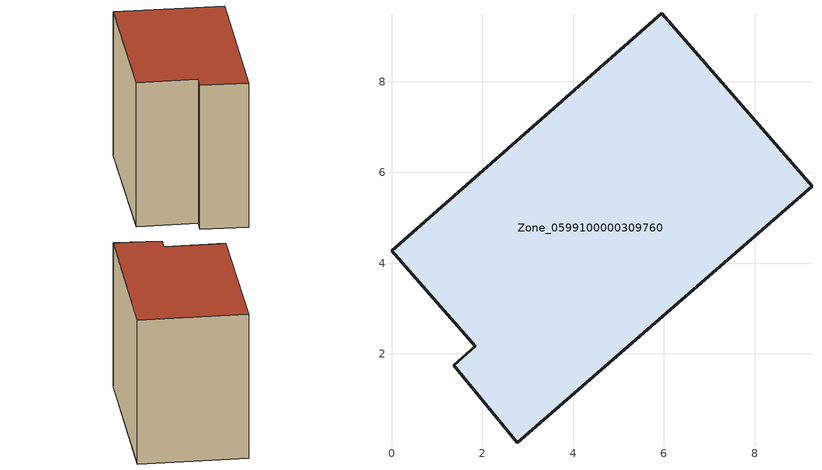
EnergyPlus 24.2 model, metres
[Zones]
Zone_0599100000309760
 floor ground (C_G): 5.96,9.51 9.27,5.7 2.77,0.04 1.37,1.75 1.85,2.17 0,4.27 z0
 wall outside (C_F): 9.27,5.7 5.96,9.51 0,4.27 1.85,2.17 1.37,1.75 2.77,0.04 9.27,5.7 z0:7.06
 roof outside (C_R): 2.77,0.04 9.27,5.7 5.96,9.51 0,4.27 1.85,2.17 1.37,1.75 z7.06
[BUILDING]
Pand.0599100000309760: North Axis=0; Terrain=City; Loads Convergence Tolerance Value=0.04; Temperature Convergence Tolerance Value=0.4; Solar Distribution=FullExterior; Maximum Number of Warmup Days=25; Minimum Number of Warmup Days=1
[Site:Location]
Rotterdam.The.Hague.AP_ZH_NLD Design_Conditions: Latitude=51.96; Longitude=4.45; Time Zone=1; Elevation=-4.5
[SITE:GROUNDTEMPERATURE:BUILDINGSURFACE]
18, 18, 18, 18, 18, 18, 18, 18, 18, 18, 18, 18
[MATERIAL] Thermal Absorptance=0.9; Solar Absorptance=0.7; Visible Absorptance=0.7
Name | Roughness | Thickness | Conductivity | Density | Specific Heat
G.TI.1946 | MediumSmooth | 0.15 | 1 | 540 | 1210
F.TI.1946 | Rough | 0.3 | 0.857143 | 1920 | 840
R.TI.1946 | MediumRough | 0.2 | 0.1 | 1500 | 1000
[CONSTRUCTION]
C_G: G.TI.1946
C_F: F.TI.1946
C_R: R.TI.1946
[ZONE]
Zone_0599100000309760: Type=1; Multiplier=1; Ceiling Height=Autocalculate; Volume=Autocalculate; Floor Area=autocalculate; Part of Total Floor Area=Yes
[ZONEINFILTRATION:DESIGNFLOWRATE]
Infil_Zone_0599100000309760: Zone or ZoneList or Space or SpaceList=Zone_0599100000309760; Schedule=AlwaysOn; Design Flow Rate Calculation Method=Flow/Area; Flow Rate per Floor Area=0.003; Constant Term Coefficient=1; Temperature Term Coefficient=0; Velocity Term Coefficient=0; Velocity Squared Term Coefficient=0
[HVACTEMPLATE:ZONE:IDEALLOADSAIRSYSTEM]
Zone_0599100000309760: Maximum Heating Supply Air Temperature=50; Minimum Cooling Supply Air Temperature=13; Maximum Heating Supply Air Humidity Ratio=0.0156; Minimum Cooling Supply Air Humidity Ratio=0.0077; Heating Limit=NoLimit; Cooling Limit=NoLimit; Dehumidification Control Type=ConstantSensibleHeatRatio; Cooling Sensible Heat Ratio=0.7; Dehumidification Setpoint=60; Humidification Control Type=None; Humidification Setpoint=30; Outdoor Air Method=None; Outdoor Air Flow Rate per Person=0.00944; Outdoor Air Flow Rate per Zone Floor Area=0; Outdoor Air Flow Rate per Zone=0; Demand Controlled Ventilation Type=None; Outdoor Air Economizer Type=NoEconomizer; Heat Recovery Type=None; Sensible Heat Recovery Effectiveness=0.7; Latent Heat Recovery Effectiveness=0.65
[ZONECONTROL:THERMOSTAT]
ThermostatControl_Zone_0599100000309760: Zone or ZoneList=Zone_0599100000309760; Control Type Schedule=DualSetpointControlType; Control 1=Thermostat_Zone_0599100000309760; Temperature Difference Between Cutout And Setpoint=0
[THERMOSTATSETPOINT:DUALSETPOINT]
Thermostat_Zone_0599100000309760: Heating Setpoint Temperature Schedule=HeatingSetpoint_Zone_0599100000309760; Cooling Setpoint Temperature Schedule=CoolingSetpoint_Zone_0599100000309760
[SCHEDULE:COMPACT]
HeatingSetpoint_Zone_0599100000309760: Through: 12/31, For: AllDays, Until: 24:00, 21
CoolingSetpoint_Zone_0599100000309760: Through: 12/31, For: AllDays, Until: 24:00, 24
DualSetpointControlType: Through: 12/31, For: AllDays, Until: 24:00, 4
AlwaysOn: Through: 12/31, For: AllDays, Until: 24:00, 1
